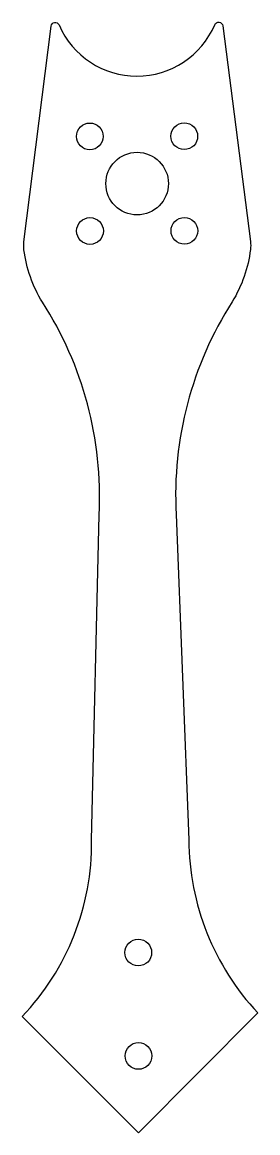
# Model space of a CAD drawing. Header units: millimetres. Extents: x 2 to 30, y 4 to 137.
import ezdxf

# ---------------------------------------------------------------- set-up
doc = ezdxf.new("R2010")
doc.units = ezdxf.units.MM
doc.layers.get('0').update_dxf_attribs({"linetype": 'CONTINUOUS'})

msp = doc.modelspace()

# ---------------------------------------------------------------- linework, layer by layer
msp.add_lwpolyline([(2.15, 17.62, 0.195703), (10.48, 38.71), (11.37, 77.67, 0.157444), (4.58, 103.11, -0.108475), (2.37, 109.37, -0.062304), (2.37, 110.33), (5.61, 136.13, -0.763244), (6.57, 136.27, 0.657559), (25.23, 136.3, -0.763244), (26.19, 136.17), (29.51, 110.38, -0.062304), (29.51, 109.41, -0.108475), (27.32, 103.15, 0.157444), (20.61, 77.69), (22.13, 38.78, 0.189141), (30.39, 18.05), (16.1, 3.71)], format="xyb", close=True)
for centre, radius in [((10.26, 122.94), 1.6), ((21.58, 122.96), 1.6), ((15.93, 117.29), 3.75), ((10.28, 111.62), 1.6), ((21.59, 111.64), 1.6), ((16.07, 25.28), 1.6), ((16.09, 12.91), 1.6)]:
    msp.add_circle(centre, radius)

doc.saveas('drawing.dxf')
